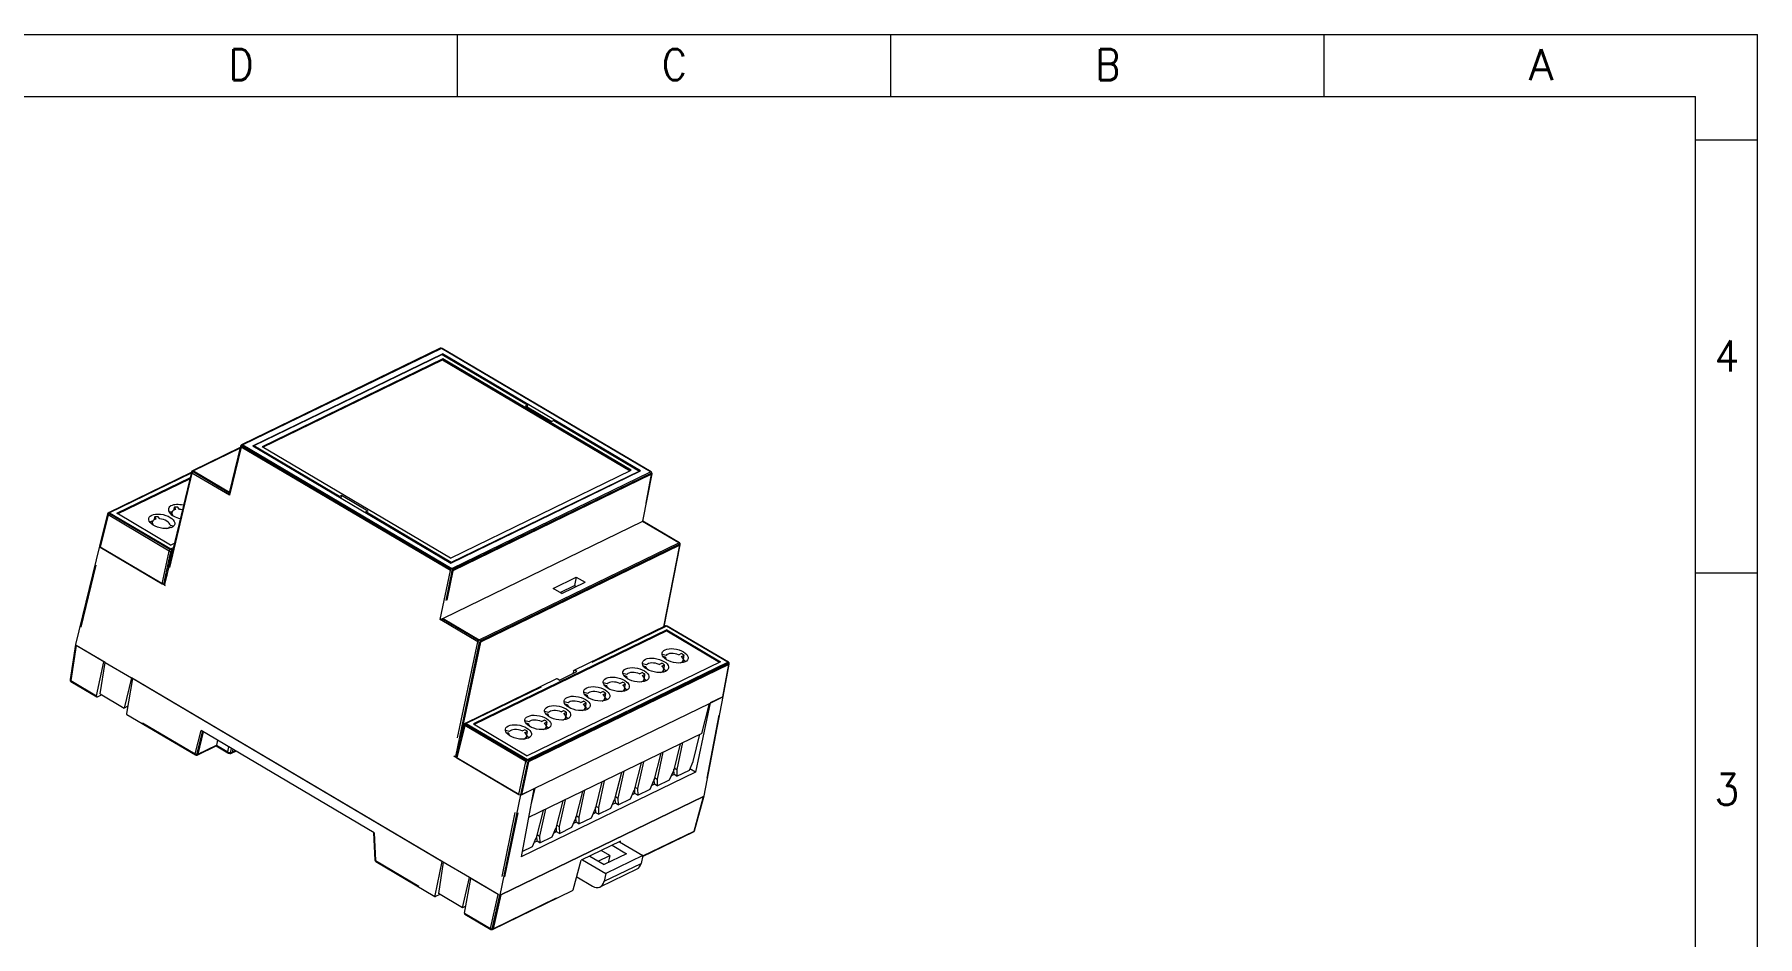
# Model space of a CAD drawing. Header units: millimetres. Extents: x 1713 to 2133, y 1029 to 1326.
# Drawn here: x 1854.2 to 2132.6, y 1180.4 to 1326.1 of the extents above; entities that cross this region are included whole.
import ezdxf
from ezdxf.enums import TextEntityAlignment as Align

# ---------------------------------------------------------------- set-up
doc = ezdxf.new("R2010")
doc.units = ezdxf.units.MM
doc.layers.add('14', color=7, linetype='Continuous', true_color=0xffffff)
doc.layers.add('dim', color=82, linetype='Continuous', lineweight=9)
doc.styles.add('TEXTSTYLE_0', font='txt', dxfattribs={"width": 0.8, "bigfont": 'hztxt.shx'})

# ---------------------------------------------------------------- blocks, each defined once
blk = doc.blocks.new('SUN_6HWZ35TKXU86YGHH1AY77V3D6FJ')
at = {"color": 7, "linetype": 'Continuous'}
for p, q in [((-420, 297), (0, 297)), ((-210, 287), (-210, 297)), ((-140, 287), (-140, 297)), ((-70, 287), (-70, 297)), ((0, 0), (0, 297)), ((-410, 287), (-10, 287)), ((-10, 10), (-10, 287)), ((-10, 280), (0, 280)), ((-10, 210), (0, 210))]:
    blk.add_line(p, q, dxfattribs=at)
at = {"color": 2, "linetype": 'Continuous', "style": 'TEXTSTYLE_0', "width": 1.2}
for s, p, p2 in [('D', (-246.98, 289.63), (-242.98, 289.63)), ('C', (-176.98, 289.63), (-172.98, 289.63)), ('B', (-106.98, 289.63), (-102.98, 289.63)), ('A', (-36.98, 289.63), (-32.98, 289.63)), ('4', (-6.95, 242.54), (-2.95, 242.54)), ('3', (-6.95, 172.54), (-2.95, 172.54))]:
    blk.add_text(s, height=5, dxfattribs=at).set_placement(p, p2, align=Align.FIT)

msp = doc.modelspace()

# ---------------------------------------------------------------- linework, layer by layer
at = {"layer": '14', "color": 7, "linetype": 'Continuous', "lineweight": 18}
for p, q in [((1919.78, 1275.43), (1887.67, 1259.83)), ((1953.85, 1255.46), (1920.06, 1275.41)), ((1889.47, 1259.65), (1920.11, 1274.53)), ((1920.06, 1274.43), (1889.67, 1259.66)), ((1920.19, 1273.71), (1890.98, 1259.52)), ((1891.12, 1259.44), (1920.15, 1273.55)), ((1920.06, 1274.43), (1933.87, 1266.27)), ((1920.08, 1274.41), (1920.11, 1274.53)), ((1952.14, 1255.62), (1920.11, 1274.53)), ((1920.19, 1273.71), (1920.15, 1273.55)), ((1920.15, 1273.55), (1950.45, 1255.65)), ((1950.62, 1255.74), (1920.19, 1273.71)), ((1933.87, 1266.27), (1933.56, 1266.12)), ((1933.56, 1266.12), (1937.82, 1263.6)), ((1933.87, 1266.27), (1933.8, 1265.98)), ((1938.13, 1263.76), (1937.82, 1263.6)), ((1938.13, 1263.76), (1951.94, 1255.6)), ((1887.45, 1259.4), (1879.72, 1255.64)), ((1887.51, 1259.63), (1885.68, 1252.06)), ((1889.47, 1259.65), (1921.5, 1240.73)), ((1889.64, 1259.54), (1889.67, 1259.66)), ((1903.48, 1251.51), (1889.67, 1259.66)), ((1921.41, 1241.55), (1890.98, 1259.52)), ((1879.56, 1255.44), (1875.22, 1237.26)), ((1921.41, 1241.55), (1950.62, 1255.74)), ((1921.5, 1240.73), (1952.14, 1255.62)), ((1951.94, 1255.6), (1921.54, 1240.83)), ((1951.92, 1255.51), (1951.94, 1255.6)), ((1879.54, 1255.37), (1866.15, 1248.87)), ((1867.5, 1248.77), (1879.34, 1254.52)), ((1867.64, 1248.68), (1879.3, 1254.35)), ((1952.52, 1247.49), (1953.99, 1255.14)), ((1903.45, 1251.39), (1903.48, 1251.51)), ((1903.79, 1251.66), (1903.48, 1251.51)), ((1903.79, 1251.66), (1903.7, 1251.24)), ((1908.05, 1249.14), (1903.79, 1251.66)), ((1865.99, 1248.67), (1864.71, 1243.47)), ((1876.17, 1243.64), (1867.5, 1248.77)), ((1873.25, 1247.41), (1873.13, 1247.05)), ((1873.9, 1247.84), (1873.67, 1248.2)), ((1874.46, 1247.86), (1874.22, 1248.22)), ((1876.41, 1248.95), (1876.29, 1248.58)), ((1877.07, 1249.37), (1876.83, 1249.74)), ((1877.62, 1249.39), (1877.38, 1249.76)), ((1907.74, 1248.99), (1907.71, 1248.87)), ((1908.05, 1249.14), (1907.74, 1248.99)), ((1921.54, 1240.83), (1907.74, 1248.99)), ((1952.46, 1247.46), (1920.23, 1231.8)), ((1958.41, 1244.01), (1952.52, 1247.49)), ((1876.04, 1246.57), (1876.36, 1246.49)), ((1876.14, 1246.86), (1876.71, 1246.72)), ((1864.71, 1243.47), (1860.87, 1227.59)), ((1875.33, 1237.1), (1864.82, 1243.31)), ((1864.82, 1243.31), (1874.86, 1237.38)), ((1876.17, 1243.64), (1876.82, 1243.96)), ((1955.96, 1230.48), (1958.55, 1243.7)), ((1921.52, 1240.74), (1921.54, 1240.83)), ((1938.01, 1236.64), (1941.74, 1238.45)), ((1939.42, 1235.81), (1938.01, 1236.64)), ((1939.12, 1235.98), (1941.45, 1237.11)), ((1939.42, 1235.81), (1943.16, 1237.62)), ((1941.74, 1238.45), (1941.45, 1237.11)), ((1941.45, 1237.11), (1941.75, 1236.94)), ((1941.74, 1238.45), (1943.16, 1237.62)), ((1956.15, 1230.57), (1941.36, 1223.39)), ((1966.31, 1224.72), (1956.43, 1230.56)), ((1956.38, 1229.93), (1925.12, 1214.74)), ((1956.35, 1229.76), (1925.26, 1214.65)), ((1956.35, 1229.76), (1956.38, 1229.93)), ((1956.35, 1229.76), (1964.88, 1224.72)), ((1956.38, 1229.93), (1965.06, 1224.8)), ((1860.87, 1227.58), (1859.97, 1221.9)), ((1865.42, 1224.8), (1860.97, 1227.43)), ((1865.61, 1224.69), (1860.97, 1227.43)), ((1864.26, 1219.29), (1865.42, 1224.8)), ((1965.06, 1224.8), (1933.79, 1209.61)), ((1956.26, 1225.82), (1955.6, 1225.98)), ((1956.16, 1225.53), (1955.76, 1225.63)), ((1958.29, 1225.9), (1958.71, 1226.11)), ((1958.75, 1225.63), (1959.17, 1225.84)), ((1959.02, 1224.67), (1959.07, 1225.05)), ((1959.07, 1225.13), (1959.07, 1225.13)), ((1864.85, 1219.59), (1865.61, 1224.69)), ((1865.61, 1224.69), (1869.87, 1222.17)), ((1869.87, 1222.17), (1868.71, 1217.31)), ((1870.06, 1222.06), (1869.08, 1216.44)), ((1920.24, 1192.43), (1869.87, 1222.17)), ((1920.05, 1192.54), (1870.06, 1222.06)), ((1938.56, 1222.02), (1923.77, 1214.84)), ((1939.06, 1221.82), (1941.86, 1223.19)), ((1941.27, 1223.25), (1941.17, 1222.85)), ((1941.86, 1223.19), (1941.55, 1223.37)), ((1949.93, 1222.75), (1949.27, 1222.91)), ((1949.83, 1222.45), (1949.43, 1222.55)), ((1951.96, 1222.83), (1952.38, 1223.03)), ((1952.42, 1222.56), (1952.84, 1222.77)), ((1953.09, 1224.28), (1952.44, 1224.44)), ((1953, 1223.99), (1952.59, 1224.09)), ((1952.74, 1222.06), (1952.74, 1222.06)), ((1955.13, 1224.37), (1955.55, 1224.57)), ((1955.58, 1224.1), (1956, 1224.3)), ((1955.86, 1223.13), (1955.9, 1223.52)), ((1955.9, 1223.59), (1955.91, 1223.6)), ((1965.47, 1219.18), (1966.45, 1224.41)), ((1860.11, 1221.6), (1864.29, 1219.13)), ((1864.39, 1219.14), (1865.06, 1219.47)), ((1864.85, 1219.59), (1868.71, 1217.31)), ((1938.75, 1222.01), (1939.06, 1221.82)), ((1943.6, 1219.67), (1942.95, 1219.83)), ((1943.51, 1219.38), (1943.1, 1219.48)), ((1945.63, 1219.75), (1946.06, 1219.96)), ((1946.09, 1219.49), (1946.51, 1219.69)), ((1946.76, 1221.21), (1946.11, 1221.37)), ((1946.67, 1220.92), (1946.27, 1221.02)), ((1948.8, 1221.29), (1949.22, 1221.5)), ((1949.25, 1221.02), (1949.68, 1221.23)), ((1949.53, 1220.06), (1949.58, 1220.44)), ((1949.58, 1220.52), (1949.58, 1220.52)), ((1952.7, 1221.59), (1952.74, 1221.98)), ((1869.28, 1217.59), (1868.71, 1217.31)), ((1935.04, 1204.35), (1963.26, 1218.06)), ((1937.27, 1216.6), (1936.62, 1216.76)), ((1939.31, 1216.68), (1939.73, 1216.89)), ((1939.76, 1216.41), (1940.19, 1216.62)), ((1940.44, 1218.13), (1939.78, 1218.3)), ((1940.34, 1217.84), (1939.94, 1217.94)), ((1942.47, 1218.22), (1942.89, 1218.42)), ((1942.93, 1217.95), (1943.35, 1218.15)), ((1943.2, 1216.98), (1943.25, 1217.37)), ((1943.25, 1217.45), (1943.25, 1217.45)), ((1946.37, 1218.52), (1946.41, 1218.91)), ((1946.41, 1218.98), (1946.41, 1218.98)), ((1963.4, 1218.13), (1961.01, 1206.93)), ((1962.02, 1213.22), (1963.26, 1218.06)), ((1962.38, 1203.12), (1965.47, 1219.18)), ((1963.26, 1218.06), (1965.41, 1219.1)), ((1965.41, 1219.1), (1963.4, 1218.13)), ((1869.11, 1216.28), (1880.21, 1209.73)), ((1909.12, 1197.15), (1881.12, 1213.69)), ((1923.61, 1214.64), (1922.33, 1209.44)), ((1925.12, 1214.74), (1933.79, 1209.61)), ((1930.95, 1213.52), (1930.29, 1213.68)), ((1932.98, 1213.61), (1933.4, 1213.81)), ((1934.11, 1215.06), (1933.45, 1215.22)), ((1934.01, 1214.77), (1933.61, 1214.87)), ((1936.14, 1215.14), (1936.57, 1215.35)), ((1936.6, 1214.87), (1937.02, 1215.08)), ((1937.18, 1216.31), (1936.77, 1216.4)), ((1936.88, 1213.91), (1936.92, 1214.29)), ((1936.92, 1214.37), (1936.92, 1214.37)), ((1940.04, 1215.45), (1940.08, 1215.83)), ((1940.09, 1215.91), (1940.09, 1215.91)), ((1880.49, 1209.72), (1883.56, 1211.21)), ((1883.55, 1211.2), (1885.47, 1210.07)), ((1883.79, 1212.11), (1883.6, 1211.3)), ((1930.85, 1213.23), (1930.45, 1213.33)), ((1933.43, 1213.34), (1933.86, 1213.54)), ((1933.71, 1212.37), (1933.76, 1212.76)), ((1933.76, 1212.83), (1933.76, 1212.83)), ((1962.02, 1213.22), (1934.04, 1199.63)), ((1958.55, 1211.54), (1957.43, 1207.12)), ((1958.92, 1211.72), (1957.98, 1207.38)), ((1960.62, 1208.67), (1961.7, 1213.07)), ((1886.03, 1210.03), (1886.73, 1210.37)), ((1932.48, 1203.35), (1921.97, 1209.56)), ((1922.44, 1209.28), (1932.48, 1203.35)), ((1952.22, 1208.46), (1951.11, 1204.04)), ((1952.59, 1208.64), (1951.65, 1204.31)), ((1955.39, 1210), (1954.27, 1205.58)), ((1955.75, 1210.18), (1954.81, 1205.84)), ((1960.01, 1207.27), (1960.62, 1208.67)), ((1961.01, 1206.93), (1932.86, 1193.25)), ((1945.89, 1205.39), (1944.78, 1200.97)), ((1946.26, 1205.57), (1945.32, 1201.23)), ((1949.06, 1206.92), (1947.94, 1202.51)), ((1949.43, 1207.1), (1948.48, 1202.77)), ((1953.67, 1204.19), (1954.27, 1205.58)), ((1954.36, 1205.58), (1954.28, 1205.63)), ((1954.39, 1205.02), (1954.35, 1205.88)), ((1954.4, 1206.09), (1954.81, 1205.84)), ((1954.81, 1205.84), (1954.83, 1204.76)), ((1954.83, 1204.76), (1956.83, 1205.73)), ((1956.83, 1205.73), (1957.43, 1207.12)), ((1957.56, 1206.56), (1957.1, 1206.34)), ((1957.12, 1206.39), (1957.15, 1206.37)), ((1957.48, 1207.31), (1957.52, 1207.29)), ((1957.56, 1206.55), (1957.51, 1207.42)), ((1957.56, 1207.63), (1957.98, 1207.38)), ((1958, 1206.29), (1957.56, 1206.55)), ((1957.98, 1207.38), (1958, 1206.29)), ((1958, 1206.29), (1960.01, 1207.27)), ((1961.01, 1206.93), (1960.1, 1207.47)), ((1962.32, 1203.04), (1929.56, 1187.13)), ((1929.56, 1187.13), (1962.32, 1203.04)), ((1934.9, 1204.28), (1932.86, 1193.25)), ((1934.9, 1204.28), (1932.89, 1203.31)), ((1932.9, 1203.31), (1935.04, 1204.35)), ((1935.04, 1204.35), (1934.42, 1201.65)), ((1942.73, 1203.85), (1941.62, 1199.43)), ((1943.1, 1204.03), (1942.16, 1199.7)), ((1948.07, 1201.94), (1948.02, 1202.81)), ((1948.07, 1203.01), (1948.48, 1202.77)), ((1948.48, 1202.77), (1948.5, 1201.68)), ((1948.5, 1201.68), (1950.5, 1202.65)), ((1950.5, 1202.65), (1951.11, 1204.04)), ((1951.23, 1203.49), (1950.77, 1203.27)), ((1951.23, 1203.48), (1951.18, 1204.35)), ((1951.23, 1204.55), (1951.65, 1204.31)), ((1951.67, 1203.22), (1951.23, 1203.48)), ((1951.65, 1204.31), (1951.67, 1203.22)), ((1951.67, 1203.22), (1953.67, 1204.19)), ((1954.39, 1205.03), (1953.93, 1204.8)), ((1954.83, 1204.76), (1954.39, 1205.02)), ((1960.83, 1197.5), (1962.38, 1203.11)), ((1936.4, 1200.77), (1935.29, 1196.36)), ((1936.77, 1200.95), (1935.83, 1196.62)), ((1939.57, 1202.31), (1938.45, 1197.9)), ((1939.94, 1202.49), (1938.99, 1198.16)), ((1941.74, 1199.94), (1942.16, 1199.7)), ((1944.18, 1199.58), (1944.78, 1200.97)), ((1944.9, 1200.41), (1944.44, 1200.19)), ((1944.9, 1200.4), (1944.86, 1201.27)), ((1945.34, 1200.15), (1944.9, 1200.4)), ((1944.91, 1201.48), (1945.32, 1201.23)), ((1945.32, 1201.23), (1945.34, 1200.15)), ((1945.34, 1200.15), (1947.34, 1201.12)), ((1947.34, 1201.12), (1947.94, 1202.51)), ((1948.07, 1201.95), (1947.61, 1201.73)), ((1948.5, 1201.68), (1948.07, 1201.94)), ((1909.01, 1197.21), (1909.21, 1192.75)), ((1937.85, 1196.51), (1938.45, 1197.9)), ((1938.57, 1197.34), (1938.11, 1197.12)), ((1938.57, 1197.33), (1938.53, 1198.2)), ((1938.53, 1198.19), (1938.53, 1198.19)), ((1939.01, 1197.07), (1938.57, 1197.33)), ((1938.58, 1198.4), (1938.99, 1198.16)), ((1938.99, 1198.16), (1939.01, 1197.07)), ((1939.01, 1197.07), (1941.01, 1198.04)), ((1941.01, 1198.04), (1941.62, 1199.43)), ((1941.74, 1198.88), (1941.28, 1198.65)), ((1941.34, 1198.8), (1941.44, 1198.73)), ((1941.74, 1198.87), (1941.69, 1199.74)), ((1942.18, 1198.61), (1941.74, 1198.87)), ((1942.16, 1199.7), (1942.18, 1198.61)), ((1942.18, 1198.61), (1944.18, 1199.58)), ((1952.46, 1193.32), (1960.67, 1197.31)), ((1933.03, 1194.16), (1934.69, 1194.97)), ((1934.69, 1194.97), (1935.29, 1196.36)), ((1935.41, 1195.8), (1934.95, 1195.58)), ((1935.41, 1195.79), (1935.36, 1196.66)), ((1935.85, 1195.53), (1935.41, 1195.79)), ((1935.42, 1196.86), (1935.83, 1196.62)), ((1935.83, 1196.62), (1935.85, 1195.53)), ((1935.85, 1195.53), (1937.85, 1196.51)), ((1948.9, 1195.81), (1942.55, 1192.72)), ((1947.14, 1193.47), (1945.77, 1194.28)), ((1947.53, 1195.14), (1949.87, 1193.76)), ((1948.72, 1195.71), (1952.49, 1193.48)), ((1948.86, 1195.63), (1948.9, 1195.81)), ((1909.36, 1192.51), (1918.91, 1186.87)), ((1920.05, 1192.54), (1918.88, 1187.02)), ((1920.24, 1192.43), (1919.47, 1187.33)), ((1924.5, 1189.91), (1920.24, 1192.43)), ((1941.23, 1187.95), (1942.55, 1192.72)), ((1942.74, 1192.81), (1946.52, 1190.58)), ((1943.92, 1193.38), (1946.25, 1192.01)), ((1945.29, 1192.57), (1947.14, 1193.47)), ((1949.87, 1193.76), (1946.25, 1192.01)), ((1952.49, 1193.48), (1946.52, 1190.58)), ((1947.14, 1193.47), (1946.89, 1192.32)), ((1952.49, 1193.48), (1952.22, 1192.22)), ((1923.34, 1185.05), (1924.5, 1189.91)), ((1923.7, 1184.18), (1924.69, 1189.8)), ((1929.14, 1187.17), (1924.5, 1189.91)), ((1929.14, 1187.17), (1924.69, 1189.8)), ((1941.81, 1190.04), (1944.36, 1188.53)), ((1945.59, 1188.42), (1951.57, 1191.32)), ((1946.52, 1190.58), (1946.24, 1189.32)), ((1919.69, 1187.2), (1919.01, 1186.87)), ((1923.34, 1185.05), (1919.47, 1187.33)), ((1928.2, 1181.54), (1941.13, 1187.82)), ((1923.9, 1185.33), (1923.34, 1185.05)), ((1923.74, 1184.02), (1927.92, 1181.55))]:
    msp.add_line(p, q, dxfattribs=at)
at = {"layer": '14', "color": 7, "linetype": 'Continuous', "lineweight": 13}
for p, q in [((1919.96, 1275.41), (1887.85, 1259.81)), ((1953.75, 1255.45), (1919.96, 1275.41)), ((1887.42, 1259.27), (1879.9, 1255.62)), ((1887.61, 1259.47), (1885.73, 1251.69)), ((1921.4, 1239.51), (1887.61, 1259.47)), ((1887.72, 1259.69), (1921.51, 1239.73)), ((1887.85, 1259.81), (1921.64, 1239.85)), ((1885.63, 1252.04), (1879.77, 1255.5)), ((1879.9, 1255.62), (1885.71, 1252.19)), ((1921.64, 1239.85), (1953.75, 1255.45)), ((1879.51, 1255.25), (1866.34, 1248.85)), ((1879.66, 1255.28), (1876.03, 1240.02)), ((1885.73, 1251.69), (1879.66, 1255.28)), ((1953.9, 1255.28), (1921.79, 1239.68)), ((1953.92, 1255.07), (1921.82, 1239.47)), ((1953.03, 1250.41), (1953.92, 1255.07)), ((1866.1, 1248.51), (1864.82, 1243.31)), ((1875.98, 1242.68), (1866.1, 1248.51)), ((1876.08, 1242.9), (1866.21, 1248.73)), ((1866.34, 1248.85), (1876.22, 1243.02)), ((1958.31, 1244.01), (1952.46, 1247.46)), ((1874.86, 1237.38), (1875.98, 1242.68)), ((1875.1, 1237.31), (1876.22, 1242.61)), ((1876.39, 1242.64), (1875.53, 1238.53)), ((1876.22, 1243.02), (1876.65, 1243.23)), ((1876.58, 1242.95), (1876.36, 1242.85)), ((1876.52, 1242.7), (1876.39, 1242.64)), ((1926.08, 1228.35), (1958.31, 1244.01)), ((1926.23, 1228.18), (1958.45, 1243.84)), ((1958.48, 1243.62), (1926.25, 1227.96)), ((1955.9, 1230.45), (1958.48, 1243.62)), ((1864.11, 1240.4), (1861.68, 1230.35)), ((1919.77, 1231.59), (1921.4, 1239.51)), ((1921.64, 1239.44), (1920.66, 1234.68)), ((1921.82, 1239.47), (1920.84, 1234.74)), ((1925.84, 1228.01), (1919.77, 1231.59)), ((1925.94, 1228.23), (1920.04, 1231.71)), ((1920.23, 1231.8), (1926.08, 1228.35)), ((1956.34, 1230.55), (1944.25, 1224.68)), ((1966.21, 1224.72), (1956.34, 1230.55)), ((1926.08, 1227.94), (1922.21, 1209.49)), ((1922.58, 1212.5), (1925.84, 1228.01)), ((1926.25, 1227.96), (1923, 1212.45)), ((1860.97, 1227.43), (1860.07, 1221.76)), ((1933.84, 1208.99), (1966.21, 1224.72)), ((1933.98, 1208.82), (1966.36, 1224.55)), ((1966.39, 1224.34), (1934.01, 1208.6)), ((1965.41, 1219.1), (1966.39, 1224.34)), ((1860.07, 1221.76), (1864.26, 1219.29)), ((1936.05, 1220.69), (1923.96, 1214.82)), ((1871.66, 1214.91), (1880.17, 1209.89)), ((1880.17, 1209.89), (1881.12, 1213.69)), ((1923.72, 1214.48), (1922.44, 1209.28)), ((1933.6, 1208.65), (1923.72, 1214.48)), ((1923.83, 1214.7), (1933.7, 1208.87)), ((1923.96, 1214.82), (1933.84, 1208.99)), ((1962.88, 1205.99), (1964.84, 1216.16)), ((1881.36, 1213.61), (1880.41, 1209.81)), ((1881.49, 1213.47), (1880.58, 1209.84)), ((1880.58, 1209.84), (1883.6, 1211.3)), ((1883.6, 1211.3), (1885.43, 1210.22)), ((1885.43, 1210.22), (1885.62, 1211.02)), ((1886, 1210.8), (1885.84, 1210.1)), ((1886.25, 1210.66), (1886.13, 1210.15)), ((1886.13, 1210.15), (1886.66, 1210.41)), ((1932.48, 1203.35), (1933.6, 1208.65)), ((1933.84, 1208.58), (1932.72, 1203.28)), ((1934.01, 1208.6), (1932.9, 1203.31)), ((1932.72, 1203.28), (1929.38, 1187.1)), ((1960.77, 1197.44), (1962.32, 1203.04)), ((1929.75, 1190.11), (1931.87, 1200.41)), ((1932.29, 1200.37), (1930.16, 1190.07)), ((1909.12, 1197.15), (1909.32, 1192.67)), ((1952.48, 1193.41), (1960.77, 1197.44)), ((1909.32, 1192.67), (1916.3, 1188.55)), ((1946.24, 1189.32), (1952.22, 1192.22)), ((1927.88, 1181.71), (1929.14, 1187.17)), ((1928.13, 1181.63), (1929.38, 1187.1)), ((1929.56, 1187.13), (1928.3, 1181.66)), ((1928.3, 1181.66), (1938.53, 1186.64)), ((1923.7, 1184.18), (1927.88, 1181.71))]:
    msp.add_line(p, q, dxfattribs=at)
at = {"layer": '14', "color": 7, "linetype": 'Continuous', "lineweight": 18}
for centre, start, end in [((1919.91, 1275.16), 59.4338, 115.9137), ((1887.8, 1259.56), 115.9137, 166.3961), ((1879.85, 1255.37), 115.9137, 166.5925), ((1953.69, 1255.2), 349.1058, 59.4338), ((1866.29, 1248.6), 115.9137, 166.1485), ((1958.25, 1243.76), 348.9122, 59.4338), ((1956.28, 1230.3), 59.4338, 115.9137), ((1966.16, 1224.47), 349.3643, 59.4338), ((1860.26, 1221.86), 170.9854, 239.4338), ((1923.91, 1214.57), 115.9137, 166.1485), ((1880.36, 1209.99), 239.4338, 295.9137), ((1960.54, 1197.58), 295.9137, 344.5567), ((1909.51, 1192.77), 182.5981, 239.4338), ((1928.07, 1181.81), 239.4338, 295.9137)]:
    msp.add_arc(centre, 0.3, start, end, dxfattribs=at)
at = {"layer": '14', "color": 7, "linetype": 'Continuous', "lineweight": 13}
for centre, major_axis, ratio, start_param, end_param in [((1919.91, 1275.16), (-0.131, 0.27), 0.721486, 5.455109, 6.283162), ((1919.91, 1275.16), (0.153, 0.258), 0.468286, 6.283168, 6.89857), ((1887.8, 1259.56), (0.292, -0.071), 0.510577, 3.141602, 4.148658), ((1887.8, 1259.56), (0.153, 0.258), 0.468286, 0.615385, 2.175709), ((1887.8, 1259.56), (-0.131, 0.27), 0.721486, 5.455109, 6.283162), ((1879.85, 1255.37), (0.292, -0.07), 0.508971, 3.141598, 4.146911), ((1879.85, 1255.37), (-0.153, -0.258), 0.468286, 3.756977, 5.317302), ((1879.85, 1255.37), (-0.131, 0.27), 0.721486, 5.455109, 6.283176), ((1953.69, 1255.2), (0.153, 0.258), 0.468286, 6.283168, 6.89857), ((1953.69, 1255.2), (-0.131, 0.27), 0.721486, 3.901766, 5.455109), ((1953.69, 1255.2), (0.295, -0.057), 0.509341, 5.695517, 6.283198), ((1866.29, 1248.6), (0.291, -0.072), 0.505491, 3.141591, 4.150732), ((1866.29, 1248.6), (0.153, 0.258), 0.468286, 0.615385, 2.168728), ((1866.29, 1248.6), (0.131, -0.27), 0.721486, 2.313517, 3.141569), ((1876.16, 1242.77), (0.153, 0.258), 0.468286, 0.615385, 2.168728), ((1876.16, 1242.77), (0.294, -0.062), 0.489148, 4.133886, 5.704378), ((1876.16, 1242.77), (-0.131, 0.27), 0.721486, 3.901766, 5.455109), ((1958.25, 1243.76), (-0.153, -0.258), 0.468286, 3.141575, 3.756977), ((1958.25, 1243.76), (-0.131, 0.27), 0.721486, 3.898276, 5.455109), ((1958.25, 1243.76), (0.294, -0.058), 0.511004, 5.697204, 6.283203), ((1921.59, 1239.6), (0.153, 0.258), 0.468286, 0.615385, 2.175709), ((1921.59, 1239.6), (0.294, -0.061), 0.494233, 4.131605, 5.702218), ((1921.59, 1239.6), (-0.131, 0.27), 0.721486, 3.901766, 5.455109), ((1956.28, 1230.3), (0.131, -0.27), 0.721486, 2.313517, 3.141569), ((1956.28, 1230.3), (-0.153, -0.258), 0.468286, 3.14159, 3.756977), ((1926.02, 1228.1), (0.153, 0.258), 0.468286, 0.615385, 2.175709), ((1926.02, 1228.1), (0.294, -0.062), 0.495895, 4.133269, 5.703919), ((1926.02, 1228.1), (-0.131, 0.27), 0.721486, 3.898276, 5.455109), ((1966.16, 1224.47), (-0.153, -0.258), 0.468286, 3.14159, 3.756977), ((1966.16, 1224.47), (-0.131, 0.27), 0.721486, 3.901766, 5.455109), ((1966.16, 1224.47), (0.295, -0.055), 0.514328, 5.693207, 6.283196), ((1860.26, 1221.86), (-0.296, 0.047), 0.518275, 0.000009, 0.965448), ((1860.26, 1221.86), (-0.153, -0.258), 0.468286, 5.36268, 6.283184), ((1923.91, 1214.57), (0.291, -0.072), 0.505491, 3.141591, 4.150732), ((1923.91, 1214.57), (0.153, 0.258), 0.468286, 0.615385, 2.168728), ((1923.91, 1214.57), (0.131, -0.27), 0.721486, 2.313517, 3.141569), ((1880.36, 1209.99), (-0.153, -0.258), 0.468286, 5.36268, 6.283184), ((1880.36, 1209.99), (-0.291, 0.072), 0.558695, 1.012057, 2.581027), ((1880.36, 1209.99), (0.131, -0.27), 0.721486, 6.283179, 6.973546), ((1885.62, 1210.32), (-0.153, -0.258), 0.468286, 5.380134, 6.283607), ((1885.75, 1210.39), (0.487, -0.112), 0.547075, 4.144044, 5.712101), ((1885.9, 1210.3), (0.131, -0.27), 0.721486, 6.282371, 6.973546), ((1933.78, 1208.74), (0.153, 0.258), 0.468286, 0.615385, 2.168728), ((1933.78, 1208.74), (0.294, -0.062), 0.489148, 4.133886, 5.704378), ((1933.78, 1208.74), (-0.131, 0.27), 0.721486, 3.901766, 5.455109), ((1960.54, 1197.58), (-0.131, 0.27), 0.721486, 3.141578, 3.849406), ((1960.54, 1197.58), (-0.289, 0.08), 0.500613, 2.594674, 3.141595), ((1909.51, 1192.77), (0.3, 0.014), 0.395595, 3.141611, 4.013734), ((1909.51, 1192.77), (0.153, 0.258), 0.468286, 2.221088, 3.141591), ((1928.07, 1181.81), (0.153, 0.258), 0.468286, 2.221088, 3.141591), ((1928.07, 1181.81), (-0.292, 0.067), 0.550941, 1.002224, 2.571802), ((1928.07, 1181.81), (-0.131, 0.27), 0.721486, 3.141578, 3.849406)]:
    msp.add_ellipse(centre, major_axis=major_axis, ratio=ratio, start_param=start_param, end_param=end_param, dxfattribs=at)
at = {"layer": '14', "color": 7, "linetype": 'Continuous', "lineweight": 18}
for centre, major_axis, ratio, start_param, end_param in [((1877.94, 1249.02), (2.1, -0.46), 0.510065, 1.520614, 4.741924), ((1885.92, 1251.78), (-0.164, 0.387), 0.48972, 0.584342, 1.591387), ((1874.54, 1246.39), (2.1, -0.46), 0.510065, 2.318912, 2.606622), ((1874.68, 1247.06), (1.45, -0.31), 0.510065, 2.246398, 3.902552), ((1875.31, 1249.95), (6.43, 20.77), 0.048671, 1.669873, 1.693813), ((1874.68, 1247.06), (2.1, -0.46), 0.510065, 1.90229, 2.182274), ((1874.68, 1247.06), (1.45, -0.31), 0.510065, 0.152003, 1.838166), ((1877.7, 1247.93), (2.1, -0.46), 0.510065, 2.318912, 2.606622), ((1877.85, 1248.6), (1.45, -0.31), 0.510065, 2.246398, 3.902552), ((1878.47, 1251.48), (6.43, 20.77), 0.048671, 1.669873, 1.693813), ((1877.85, 1248.6), (2.1, -0.46), 0.510065, 1.90229, 2.182274), ((1877.85, 1248.6), (1.45, -0.31), 0.510065, 1.50831, 1.838166), ((1952.18, 1247.34), (0.334, 0.151), 0.026977, 5.6868, 6.264163), ((1952.23, 1247.59), (0.291, -0.062), 0.510974, 5.70382, 5.714155), ((1874.68, 1247.06), (1.45, -0.31), 0.510065, 5.522213, 6.026956), ((1865, 1243.4), (0.293, -0.064), 0.50996, 3.12954, 4.136598), ((1865, 1243.4), (0.293, -0.064), 0.509923, 3.127279, 4.136419), ((1875.05, 1237.47), (0.293, -0.064), 0.510207, 4.136935, 5.533054), ((1875.52, 1237.2), (0.293, -0.064), 0.509988, 3.131272, 4.136586), ((1919.95, 1231.68), (0.337, 0.149), 0.016885, 4.119541, 5.679868), ((1920, 1231.94), (0.295, -0.065), 0.509395, 5.700059, 5.710308), ((1861.16, 1227.52), (0.293, -0.064), 0.50996, 3.12954, 4.136594), ((1861.16, 1227.52), (0.294, -0.064), 0.509498, 3.170209, 4.135646), ((1957.61, 1225.33), (1.45, -0.31), 0.510065, 3.293595, 3.902564), ((1957.61, 1225.33), (1.45, -0.31), 0.510065, 1.1992, 2.885364), ((1957.61, 1225.33), (1.45, -0.31), 0.510065, 5.522225, 7.074154), ((1957.61, 1225.33), (2.1, -0.46), 0.510065, 0.855093, 1.135076), ((1958.24, 1228.21), (2.9, 21.63), 0.056894, 4.577139, 4.610097), ((1957.47, 1224.66), (2.1, -0.46), 0.510065, 0.534972, 0.822135), ((1938.69, 1221.75), (-0.131, 0.27), 0.721486, 5.455109, 6.283162), ((1941.49, 1223.12), (0.131, -0.27), 0.721486, 2.313517, 3.86686), ((1951.29, 1222.26), (1.45, -0.31), 0.510065, 3.293595, 3.902564), ((1951.29, 1222.26), (1.45, -0.31), 0.510065, 1.1992, 2.885364), ((1951.29, 1222.26), (1.45, -0.31), 0.510065, 5.522225, 7.074154), ((1951.29, 1222.26), (2.1, -0.46), 0.510065, 0.855093, 1.135076), ((1951.91, 1225.14), (2.9, 21.63), 0.056894, 4.577139, 4.610097), ((1951.14, 1221.58), (2.1, -0.46), 0.510065, 0.534972, 0.822135), ((1954.45, 1223.79), (1.45, -0.31), 0.510065, 3.293595, 3.902564), ((1954.45, 1223.79), (1.45, -0.31), 0.510065, 1.1992, 2.885364), ((1954.45, 1223.79), (1.45, -0.31), 0.510065, 5.522225, 7.074154), ((1954.45, 1223.79), (2.1, -0.46), 0.510065, 0.855093, 1.135076), ((1955.08, 1226.68), (2.9, 21.63), 0.056895, 4.577139, 4.610097), ((1954.3, 1223.12), (2.1, -0.46), 0.510065, 0.534972, 0.822135), ((1864.44, 1219.39), (0.157, 0.256), 0.45929, 2.228418, 3.764308), ((1944.96, 1219.18), (1.45, -0.31), 0.510065, 3.293595, 3.902564), ((1944.96, 1219.18), (1.45, -0.31), 0.510065, 1.1992, 2.885364), ((1944.96, 1219.18), (1.45, -0.31), 0.510065, 5.522225, 7.074154), ((1944.96, 1219.18), (2.1, -0.46), 0.510065, 0.855093, 1.135076), ((1945.58, 1222.06), (2.9, 21.63), 0.056894, 4.577139, 4.610097), ((1948.12, 1220.72), (1.45, -0.31), 0.510065, 3.293595, 3.902564), ((1948.12, 1220.72), (1.45, -0.31), 0.510065, 1.1992, 2.885364), ((1948.12, 1220.72), (1.45, -0.31), 0.510065, 5.522225, 7.074154), ((1948.12, 1220.72), (2.1, -0.46), 0.510065, 0.855093, 1.135076), ((1948.75, 1223.6), (2.9, 21.63), 0.056894, 4.577139, 4.610097), ((1947.98, 1220.05), (2.1, -0.46), 0.510065, 0.534972, 0.822135), ((1938.63, 1216.11), (1.45, -0.31), 0.510065, 1.1992, 2.885364), ((1938.63, 1216.11), (2.1, -0.46), 0.510065, 0.855093, 1.135076), ((1939.26, 1218.99), (2.9, 21.63), 0.056894, 4.577139, 4.610097), ((1941.8, 1217.64), (1.45, -0.31), 0.510065, 3.293595, 3.902564), ((1941.8, 1217.64), (1.45, -0.31), 0.510065, 1.1992, 2.885364), ((1941.8, 1217.64), (1.45, -0.31), 0.510065, 5.522225, 7.074154), ((1941.8, 1217.64), (2.1, -0.46), 0.510065, 0.855093, 1.135076), ((1942.42, 1220.53), (2.9, 21.63), 0.056894, 4.577139, 4.610097), ((1941.65, 1216.97), (2.1, -0.46), 0.510065, 0.534972, 0.822135), ((1944.81, 1218.51), (2.1, -0.46), 0.510065, 0.534972, 0.822135), ((1965.18, 1219.24), (0.293, -0.064), 0.50996, 5.707577, 6.295259), ((1965.18, 1219.24), (0.293, -0.064), 0.509923, 5.70752, 6.297511), ((1869.26, 1216.54), (0.148, 0.261), 0.477091, 2.213308, 3.133811), ((1932.3, 1213.03), (1.45, -0.31), 0.510065, 1.1992, 2.885364), ((1932.3, 1213.03), (2.1, -0.46), 0.510065, 0.855093, 1.135076), ((1935.47, 1214.57), (1.45, -0.31), 0.510065, 3.293595, 3.902564), ((1935.47, 1214.57), (1.45, -0.31), 0.510065, 1.1992, 2.885364), ((1935.47, 1214.57), (1.45, -0.31), 0.510065, 5.522225, 7.074154), ((1935.47, 1214.57), (2.1, -0.46), 0.510065, 0.855093, 1.135076), ((1936.09, 1217.45), (2.9, 21.63), 0.056895, 4.577139, 4.610097), ((1935.32, 1213.9), (2.1, -0.46), 0.510065, 0.534972, 0.822135), ((1938.63, 1216.11), (1.45, -0.31), 0.510065, 3.293595, 3.902564), ((1938.63, 1216.11), (1.45, -0.31), 0.510065, 5.522225, 7.074154), ((1938.49, 1215.43), (2.1, -0.46), 0.510065, 0.534972, 0.822135), ((1883.56, 1211.54), (0.014, 0.338), 0.198752, 3.247928, 3.938299), ((1932.3, 1213.03), (1.45, -0.31), 0.510065, 3.293595, 3.902564), ((1932.3, 1213.03), (1.45, -0.31), 0.510065, 5.522225, 7.074154), ((1932.93, 1215.91), (2.9, 21.63), 0.056894, 4.577139, 4.610097), ((1932.16, 1212.36), (2.1, -0.46), 0.510065, 0.534972, 0.822135), ((1922.15, 1209.65), (0.293, -0.064), 0.510124, 4.136834, 5.540997), ((1922.62, 1209.37), (0.293, -0.064), 0.509923, 3.127279, 4.136419), ((1932.67, 1203.44), (0.293, -0.064), 0.510207, 4.136935, 5.707427), ((1932.67, 1203.44), (0.293, -0.064), 0.51013, 4.136908, 5.707521), ((1962.09, 1203.18), (0.293, -0.064), 0.50996, 5.707577, 6.295252), ((1962.09, 1203.18), (0.294, -0.064), 0.509498, 5.707661, 6.254585), ((1950.7, 1193.12), (-0.87, 1.8), 0.721486, 3.141572, 3.884313), ((1944.72, 1190.22), (-0.87, 1.8), 0.721486, 2.313517, 3.884313), ((1919.07, 1187.12), (0.157, 0.256), 0.45929, 2.228418, 3.764308), ((1929.33, 1187.26), (0.293, -0.064), 0.510633, 4.137709, 5.707287), ((1929.33, 1187.26), (0.293, -0.064), 0.51013, 4.136911, 5.707521), ((1941, 1188.09), (-0.121, 0.274), 0.738863, 3.1682, 3.876028), ((1923.89, 1184.28), (0.148, 0.261), 0.477091, 2.213308, 3.133811)]:
    msp.add_ellipse(centre, major_axis=major_axis, ratio=ratio, start_param=start_param, end_param=end_param, dxfattribs=at)
for centre in [(1874.77, 1247.48), (1954.54, 1224.21), (1957.71, 1225.75), (1948.21, 1221.14), (1951.38, 1222.68), (1941.89, 1218.06), (1945.05, 1219.6), (1938.72, 1216.53), (1932.39, 1213.45), (1935.56, 1214.99)]:
    msp.add_ellipse(centre, major_axis=(2.1, -0.46), ratio=0.510065, dxfattribs=at)
for points in [[(1876.02, 1246.41), (1876.03, 1246.46), (1876.03, 1246.52), (1876.04, 1246.57)], [(1956.09, 1225.31), (1956.12, 1225.38), (1956.14, 1225.46), (1956.16, 1225.53)], [(1949.77, 1222.23), (1949.79, 1222.31), (1949.81, 1222.38), (1949.83, 1222.45)], [(1952.93, 1223.77), (1952.95, 1223.85), (1952.97, 1223.92), (1953, 1223.99)], [(1943.44, 1219.16), (1943.46, 1219.23), (1943.48, 1219.31), (1943.51, 1219.38)], [(1946.6, 1220.7), (1946.62, 1220.77), (1946.65, 1220.84), (1946.67, 1220.92)], [(1940.27, 1217.62), (1940.3, 1217.7), (1940.32, 1217.77), (1940.34, 1217.84)], [(1933.95, 1214.55), (1933.97, 1214.62), (1933.99, 1214.69), (1934.01, 1214.77)], [(1937.11, 1216.09), (1937.13, 1216.16), (1937.16, 1216.23), (1937.18, 1216.31)], [(1930.78, 1213.01), (1930.8, 1213.08), (1930.83, 1213.16), (1930.85, 1213.23)]]:
    msp.add_open_spline(points, degree=3, dxfattribs=at)
msp.add_open_spline([(1885.47, 1210.07), (1885.5, 1210.05), (1885.59, 1210.01), (1885.76, 1209.97), (1885.92, 1209.98), (1886, 1210.01), (1886.03, 1210.03)], degree=3, knots=[0, 0, 0, 0, 0.186464, 0.500102, 0.844781, 1, 1, 1, 1], dxfattribs=at)

# ---------------------------------------------------------------- block references
at = {"layer": 'dim'}
msp.add_blockref('SUN_6HWZ35TKXU86YGHH1AY77V3D6FJ', (2132.58, 1029.13), dxfattribs=at)

doc.saveas('drawing.dxf')
